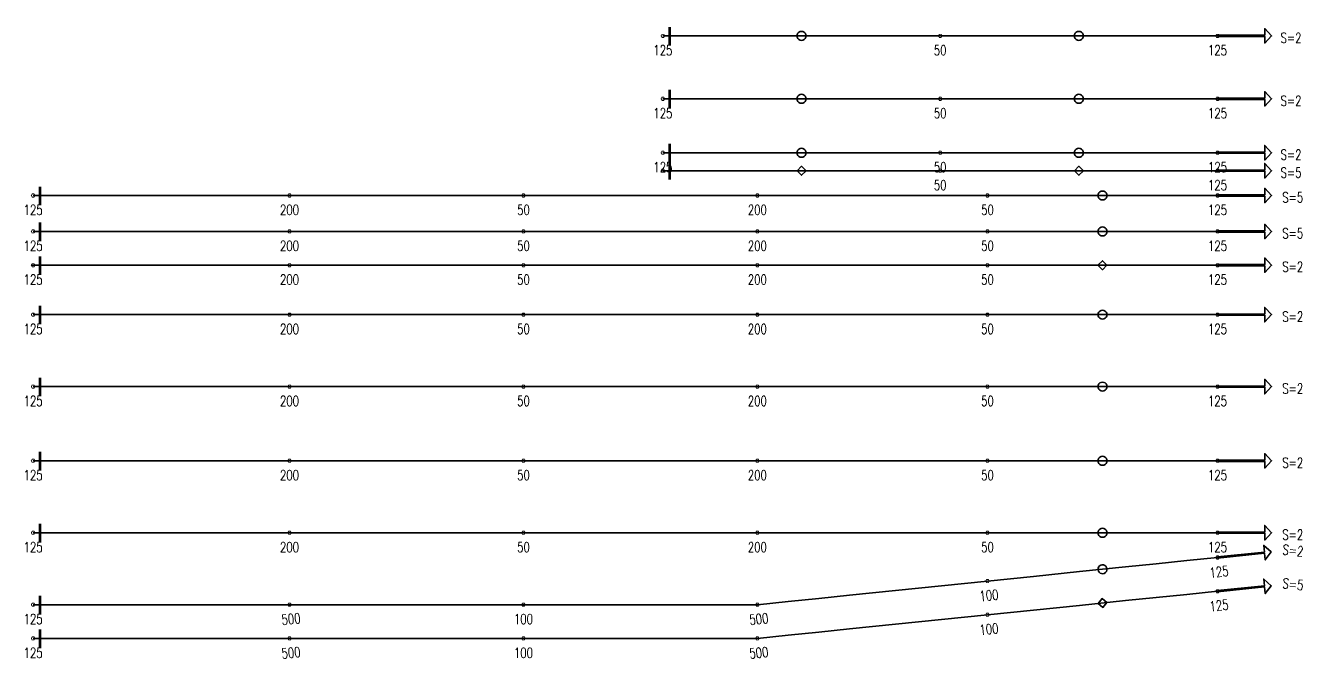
# Model space of a CAD drawing. Header units: millimetres. Extents: x 118516 to 587758, y -25561 to 50684.
# Drawn here: x 417981 to 446368, y 8454 to 22530 of the extents above; entities that cross this region are included whole.
import ezdxf

# ---------------------------------------------------------------- set-up
doc = ezdxf.new("R2010")
doc.units = ezdxf.units.MM
doc.layers.add('Current plane_Column', color=7, linetype='Continuous', true_color=0x4b00ff)
doc.layers.add('NDC_S-TENDON', color=6, linetype='Continuous', lineweight=35)
doc.layers.add('NDC_S_ANNO', color=7, linetype='Continuous', lineweight=20)
doc.styles.add('NDC_ANNO', font='', dxfattribs={"width": 0.8})
doc.styles.get('NDC_ANNO').set_extended_font_data('Dotum')

# ---------------------------------------------------------------- blocks, each defined once
blk = doc.blocks.new('HTB TDX')
at = {"layer": 'NDC_S-TENDON', "linetype": 'Continuous'}
for points, elevation in [([(49590, 12800, 20, 20, 0), (49570, 12835, 20, 20, 0), (49530, 12835, 20, 20, 0), (49510, 12800, 20, 20, 0), (49530, 12765, 20, 20, 0), (49570, 12765, 20, 20, 0)], 3583), ([(49590, 12800, 20, 20, 0), (49570, 12835, 20, 20, 0), (49530, 12835, 20, 20, 0), (49510, 12800, 20, 20, 0), (49530, 12765, 20, 20, 0), (49570, 12765, 20, 20, 0)], 3583), ([(55755, 12800, 20, 20, 0), (55735, 12835, 20, 20, 0), (55695, 12835, 20, 20, 0), (55675, 12800, 20, 20, 0), (55695, 12765, 20, 20, 0), (55735, 12765, 20, 20, 0)], 3508), ([(55755, 12800, 20, 20, 0), (55735, 12835, 20, 20, 0), (55695, 12835, 20, 20, 0), (55675, 12800, 20, 20, 0), (55695, 12765, 20, 20, 0), (55735, 12765, 20, 20, 0)], 3508), ([(61920, 12800, 20, 20, 0), (61900, 12835, 20, 20, 0), (61860, 12835, 20, 20, 0), (61840, 12800, 20, 20, 0), (61860, 12765, 20, 20, 0), (61900, 12765, 20, 20, 0)], 3583), ([(61920, 12800, 20, 20, 0), (61900, 12835, 20, 20, 0), (61860, 12835, 20, 20, 0), (61840, 12800, 20, 20, 0), (61860, 12765, 20, 20, 0), (61900, 12765, 20, 20, 0)], 3583), ([(49590, 11400, 20, 20, 0), (49570, 11435, 20, 20, 0), (49530, 11435, 20, 20, 0), (49510, 11400, 20, 20, 0), (49530, 11365, 20, 20, 0), (49570, 11365, 20, 20, 0)], 3575), ([(49590, 11400, 20, 20, 0), (49570, 11435, 20, 20, 0), (49530, 11435, 20, 20, 0), (49510, 11400, 20, 20, 0), (49530, 11365, 20, 20, 0), (49570, 11365, 20, 20, 0)], 3575), ([(55755, 11400, 20, 20, 0), (55735, 11435, 20, 20, 0), (55695, 11435, 20, 20, 0), (55675, 11400, 20, 20, 0), (55695, 11365, 20, 20, 0), (55735, 11365, 20, 20, 0)], 3500), ([(55755, 11400, 20, 20, 0), (55735, 11435, 20, 20, 0), (55695, 11435, 20, 20, 0), (55675, 11400, 20, 20, 0), (55695, 11365, 20, 20, 0), (55735, 11365, 20, 20, 0)], 3500), ([(61920, 11400, 20, 20, 0), (61900, 11435, 20, 20, 0), (61860, 11435, 20, 20, 0), (61840, 11400, 20, 20, 0), (61860, 11365, 20, 20, 0), (61900, 11365, 20, 20, 0)], 3575), ([(61920, 11400, 20, 20, 0), (61900, 11435, 20, 20, 0), (61860, 11435, 20, 20, 0), (61840, 11400, 20, 20, 0), (61860, 11365, 20, 20, 0), (61900, 11365, 20, 20, 0)], 3575), ([(49590, 10200, 20, 20, 0), (49570, 10235, 20, 20, 0), (49530, 10235, 20, 20, 0), (49510, 10200, 20, 20, 0), (49530, 10165, 20, 20, 0), (49570, 10165, 20, 20, 0)], 3575), ([(49590, 10200, 20, 20, 0), (49570, 10235, 20, 20, 0), (49530, 10235, 20, 20, 0), (49510, 10200, 20, 20, 0), (49530, 10165, 20, 20, 0), (49570, 10165, 20, 20, 0)], 3575), ([(55755, 10200, 20, 20, 0), (55735, 10235, 20, 20, 0), (55695, 10235, 20, 20, 0), (55675, 10200, 20, 20, 0), (55695, 10165, 20, 20, 0), (55735, 10165, 20, 20, 0)], 3250), ([(55755, 10200, 20, 20, 0), (55735, 10235, 20, 20, 0), (55695, 10235, 20, 20, 0), (55675, 10200, 20, 20, 0), (55695, 10165, 20, 20, 0), (55735, 10165, 20, 20, 0)], 3250), ([(61920, 10200, 20, 20, 0), (61900, 10235, 20, 20, 0), (61860, 10235, 20, 20, 0), (61840, 10200, 20, 20, 0), (61860, 10165, 20, 20, 0), (61900, 10165, 20, 20, 0)], 3575), ([(61920, 10200, 20, 20, 0), (61900, 10235, 20, 20, 0), (61860, 10235, 20, 20, 0), (61840, 10200, 20, 20, 0), (61860, 10165, 20, 20, 0), (61900, 10165, 20, 20, 0)], 3575), ([(49590, 9800, 20, 20, 0), (49570, 9835, 20, 20, 0), (49530, 9835, 20, 20, 0), (49510, 9800, 20, 20, 0), (49530, 9765, 20, 20, 0), (49570, 9765, 20, 20, 0)], 3575), ([(49590, 9800, 20, 20, 0), (49570, 9835, 20, 20, 0), (49530, 9835, 20, 20, 0), (49510, 9800, 20, 20, 0), (49530, 9765, 20, 20, 0), (49570, 9765, 20, 20, 0)], 3575), ([(55755, 9800, 20, 20, 0), (55735, 9835, 20, 20, 0), (55695, 9835, 20, 20, 0), (55675, 9800, 20, 20, 0), (55695, 9765, 20, 20, 0), (55735, 9765, 20, 20, 0)], 3250), ([(55755, 9800, 20, 20, 0), (55735, 9835, 20, 20, 0), (55695, 9835, 20, 20, 0), (55675, 9800, 20, 20, 0), (55695, 9765, 20, 20, 0), (55735, 9765, 20, 20, 0)], 3250), ([(61920, 9800, 20, 20, 0), (61900, 9835, 20, 20, 0), (61860, 9835, 20, 20, 0), (61840, 9800, 20, 20, 0), (61860, 9765, 20, 20, 0), (61900, 9765, 20, 20, 0)], 3575), ([(61920, 9800, 20, 20, 0), (61900, 9835, 20, 20, 0), (61860, 9835, 20, 20, 0), (61840, 9800, 20, 20, 0), (61860, 9765, 20, 20, 0), (61900, 9765, 20, 20, 0)], 3575), ([(35590, 9250, 20, 20, 0), (35570, 9285, 20, 20, 0), (35530, 9285, 20, 20, 0), (35510, 9250, 20, 20, 0), (35530, 9215, 20, 20, 0), (35570, 9215, 20, 20, 0)], 3265), ([(35590, 9250, 20, 20, 0), (35570, 9285, 20, 20, 0), (35530, 9285, 20, 20, 0), (35510, 9250, 20, 20, 0), (35530, 9215, 20, 20, 0), (35570, 9215, 20, 20, 0)], 3265), ([(41290, 9250, 20, 20, 0), (41270, 9285, 20, 20, 0), (41230, 9285, 20, 20, 0), (41210, 9250, 20, 20, 0), (41230, 9215, 20, 20, 0), (41270, 9215, 20, 20, 0)], 3407), ([(41290, 9250, 20, 20, 0), (41270, 9285, 20, 20, 0), (41230, 9285, 20, 20, 0), (41210, 9250, 20, 20, 0), (41230, 9215, 20, 20, 0), (41270, 9215, 20, 20, 0)], 3407), ([(41290, 9250, 20, 20, 0), (41270, 9285, 20, 20, 0), (41230, 9285, 20, 20, 0), (41210, 9250, 20, 20, 0), (41230, 9215, 20, 20, 0), (41270, 9215, 20, 20, 0)], 3407), ([(41290, 9250, 20, 20, 0), (41270, 9285, 20, 20, 0), (41230, 9285, 20, 20, 0), (41210, 9250, 20, 20, 0), (41230, 9215, 20, 20, 0), (41270, 9215, 20, 20, 0)], 3407), ([(46490, 9250, 20, 20, 0), (46470, 9285, 20, 20, 0), (46430, 9285, 20, 20, 0), (46410, 9250, 20, 20, 0), (46430, 9215, 20, 20, 0), (46470, 9215, 20, 20, 0)], -243), ([(46490, 9250, 20, 20, 0), (46470, 9285, 20, 20, 0), (46430, 9285, 20, 20, 0), (46410, 9250, 20, 20, 0), (46430, 9215, 20, 20, 0), (46470, 9215, 20, 20, 0)], -243), ([(51690, 9250, 20, 20, 0), (51670, 9285, 20, 20, 0), (51630, 9285, 20, 20, 0), (51610, 9250, 20, 20, 0), (51630, 9215, 20, 20, 0), (51670, 9215, 20, 20, 0)], 3407), ([(51690, 9250, 20, 20, 0), (51670, 9285, 20, 20, 0), (51630, 9285, 20, 20, 0), (51610, 9250, 20, 20, 0), (51630, 9215, 20, 20, 0), (51670, 9215, 20, 20, 0)], 3407), ([(51690, 9250, 20, 20, 0), (51670, 9285, 20, 20, 0), (51630, 9285, 20, 20, 0), (51610, 9250, 20, 20, 0), (51630, 9215, 20, 20, 0), (51670, 9215, 20, 20, 0)], 3407), ([(51690, 9250, 20, 20, 0), (51670, 9285, 20, 20, 0), (51630, 9285, 20, 20, 0), (51610, 9250, 20, 20, 0), (51630, 9215, 20, 20, 0), (51670, 9215, 20, 20, 0)], 3407), ([(56805, 9250, 20, 20, 0), (56785, 9285, 20, 20, 0), (56745, 9285, 20, 20, 0), (56725, 9250, 20, 20, 0), (56745, 9215, 20, 20, 0), (56785, 9215, 20, 20, 0)], 3257), ([(56805, 9250, 20, 20, 0), (56785, 9285, 20, 20, 0), (56745, 9285, 20, 20, 0), (56725, 9250, 20, 20, 0), (56745, 9215, 20, 20, 0), (56785, 9215, 20, 20, 0)], 3257), ([(61920, 9250, 20, 20, 0), (61900, 9285, 20, 20, 0), (61860, 9285, 20, 20, 0), (61840, 9250, 20, 20, 0), (61860, 9215, 20, 20, 0), (61900, 9215, 20, 20, 0)], 3332), ([(61920, 9250, 20, 20, 0), (61900, 9285, 20, 20, 0), (61860, 9285, 20, 20, 0), (61840, 9250, 20, 20, 0), (61860, 9215, 20, 20, 0), (61900, 9215, 20, 20, 0)], 3332), ([(35590, 8450, 20, 20, 0), (35570, 8485, 20, 20, 0), (35530, 8485, 20, 20, 0), (35510, 8450, 20, 20, 0), (35530, 8415, 20, 20, 0), (35570, 8415, 20, 20, 0)], 3265), ([(35590, 8450, 20, 20, 0), (35570, 8485, 20, 20, 0), (35530, 8485, 20, 20, 0), (35510, 8450, 20, 20, 0), (35530, 8415, 20, 20, 0), (35570, 8415, 20, 20, 0)], 3265), ([(41290, 8450, 20, 20, 0), (41270, 8485, 20, 20, 0), (41230, 8485, 20, 20, 0), (41210, 8450, 20, 20, 0), (41230, 8415, 20, 20, 0), (41270, 8415, 20, 20, 0)], 3407), ([(41290, 8450, 20, 20, 0), (41270, 8485, 20, 20, 0), (41230, 8485, 20, 20, 0), (41210, 8450, 20, 20, 0), (41230, 8415, 20, 20, 0), (41270, 8415, 20, 20, 0)], 3407), ([(41290, 8450, 20, 20, 0), (41270, 8485, 20, 20, 0), (41230, 8485, 20, 20, 0), (41210, 8450, 20, 20, 0), (41230, 8415, 20, 20, 0), (41270, 8415, 20, 20, 0)], 3407), ([(41290, 8450, 20, 20, 0), (41270, 8485, 20, 20, 0), (41230, 8485, 20, 20, 0), (41210, 8450, 20, 20, 0), (41230, 8415, 20, 20, 0), (41270, 8415, 20, 20, 0)], 3407), ([(46490, 8450, 20, 20, 0), (46470, 8485, 20, 20, 0), (46430, 8485, 20, 20, 0), (46410, 8450, 20, 20, 0), (46430, 8415, 20, 20, 0), (46470, 8415, 20, 20, 0)], -243), ([(46490, 8450, 20, 20, 0), (46470, 8485, 20, 20, 0), (46430, 8485, 20, 20, 0), (46410, 8450, 20, 20, 0), (46430, 8415, 20, 20, 0), (46470, 8415, 20, 20, 0)], -243), ([(51690, 8450, 20, 20, 0), (51670, 8485, 20, 20, 0), (51630, 8485, 20, 20, 0), (51610, 8450, 20, 20, 0), (51630, 8415, 20, 20, 0), (51670, 8415, 20, 20, 0)], 3407), ([(51690, 8450, 20, 20, 0), (51670, 8485, 20, 20, 0), (51630, 8485, 20, 20, 0), (51610, 8450, 20, 20, 0), (51630, 8415, 20, 20, 0), (51670, 8415, 20, 20, 0)], 3407), ([(51690, 8450, 20, 20, 0), (51670, 8485, 20, 20, 0), (51630, 8485, 20, 20, 0), (51610, 8450, 20, 20, 0), (51630, 8415, 20, 20, 0), (51670, 8415, 20, 20, 0)], 3407), ([(51690, 8450, 20, 20, 0), (51670, 8485, 20, 20, 0), (51630, 8485, 20, 20, 0), (51610, 8450, 20, 20, 0), (51630, 8415, 20, 20, 0), (51670, 8415, 20, 20, 0)], 3407), ([(56805, 8450, 20, 20, 0), (56785, 8485, 20, 20, 0), (56745, 8485, 20, 20, 0), (56725, 8450, 20, 20, 0), (56745, 8415, 20, 20, 0), (56785, 8415, 20, 20, 0)], 3257), ([(56805, 8450, 20, 20, 0), (56785, 8485, 20, 20, 0), (56745, 8485, 20, 20, 0), (56725, 8450, 20, 20, 0), (56745, 8415, 20, 20, 0), (56785, 8415, 20, 20, 0)], 3257), ([(61920, 8450, 20, 20, 0), (61900, 8485, 20, 20, 0), (61860, 8485, 20, 20, 0), (61840, 8450, 20, 20, 0), (61860, 8415, 20, 20, 0), (61900, 8415, 20, 20, 0)], 3332), ([(61920, 8450, 20, 20, 0), (61900, 8485, 20, 20, 0), (61860, 8485, 20, 20, 0), (61840, 8450, 20, 20, 0), (61860, 8415, 20, 20, 0), (61900, 8415, 20, 20, 0)], 3332), ([(35590, 7700, 20, 20, 0), (35570, 7735, 20, 20, 0), (35530, 7735, 20, 20, 0), (35510, 7700, 20, 20, 0), (35530, 7665, 20, 20, 0), (35570, 7665, 20, 20, 0)], 3508), ([(35590, 7700, 20, 20, 0), (35570, 7735, 20, 20, 0), (35530, 7735, 20, 20, 0), (35510, 7700, 20, 20, 0), (35530, 7665, 20, 20, 0), (35570, 7665, 20, 20, 0)], 3508), ([(41290, 7700, 20, 20, 0), (41270, 7735, 20, 20, 0), (41230, 7735, 20, 20, 0), (41210, 7700, 20, 20, 0), (41230, 7665, 20, 20, 0), (41270, 7665, 20, 20, 0)], 3650), ([(41290, 7700, 20, 20, 0), (41270, 7735, 20, 20, 0), (41230, 7735, 20, 20, 0), (41210, 7700, 20, 20, 0), (41230, 7665, 20, 20, 0), (41270, 7665, 20, 20, 0)], 3650), ([(41290, 7700, 20, 20, 0), (41270, 7735, 20, 20, 0), (41230, 7735, 20, 20, 0), (41210, 7700, 20, 20, 0), (41230, 7665, 20, 20, 0), (41270, 7665, 20, 20, 0)], 3650), ([(41290, 7700, 20, 20, 0), (41270, 7735, 20, 20, 0), (41230, 7735, 20, 20, 0), (41210, 7700, 20, 20, 0), (41230, 7665, 20, 20, 0), (41270, 7665, 20, 20, 0)], 3650), ([(51690, 7700, 20, 20, 0), (51670, 7735, 20, 20, 0), (51630, 7735, 20, 20, 0), (51610, 7700, 20, 20, 0), (51630, 7665, 20, 20, 0), (51670, 7665, 20, 20, 0)], 3650), ([(51690, 7700, 20, 20, 0), (51670, 7735, 20, 20, 0), (51630, 7735, 20, 20, 0), (51610, 7700, 20, 20, 0), (51630, 7665, 20, 20, 0), (51670, 7665, 20, 20, 0)], 3650), ([(51690, 7700, 20, 20, 0), (51670, 7735, 20, 20, 0), (51630, 7735, 20, 20, 0), (51610, 7700, 20, 20, 0), (51630, 7665, 20, 20, 0), (51670, 7665, 20, 20, 0)], 3650), ([(51690, 7700, 20, 20, 0), (51670, 7735, 20, 20, 0), (51630, 7735, 20, 20, 0), (51610, 7700, 20, 20, 0), (51630, 7665, 20, 20, 0), (51670, 7665, 20, 20, 0)], 3650), ([(56805, 7700, 20, 20, 0), (56785, 7735, 20, 20, 0), (56745, 7735, 20, 20, 0), (56725, 7700, 20, 20, 0), (56745, 7665, 20, 20, 0), (56785, 7665, 20, 20, 0)], 3500), ([(56805, 7700, 20, 20, 0), (56785, 7735, 20, 20, 0), (56745, 7735, 20, 20, 0), (56725, 7700, 20, 20, 0), (56745, 7665, 20, 20, 0), (56785, 7665, 20, 20, 0)], 3500), ([(61920, 7700, 20, 20, 0), (61900, 7735, 20, 20, 0), (61860, 7735, 20, 20, 0), (61840, 7700, 20, 20, 0), (61860, 7665, 20, 20, 0), (61900, 7665, 20, 20, 0)], 3575), ([(61920, 7700, 20, 20, 0), (61900, 7735, 20, 20, 0), (61860, 7735, 20, 20, 0), (61840, 7700, 20, 20, 0), (61860, 7665, 20, 20, 0), (61900, 7665, 20, 20, 0)], 3575), ([(35590, 6600, 20, 20, 0), (35570, 6635, 20, 20, 0), (35530, 6635, 20, 20, 0), (35510, 6600, 20, 20, 0), (35530, 6565, 20, 20, 0), (35570, 6565, 20, 20, 0)], 3508), ([(35590, 6600, 20, 20, 0), (35570, 6635, 20, 20, 0), (35530, 6635, 20, 20, 0), (35510, 6600, 20, 20, 0), (35530, 6565, 20, 20, 0), (35570, 6565, 20, 20, 0)], 3508), ([(41290, 6600, 20, 20, 0), (41270, 6635, 20, 20, 0), (41230, 6635, 20, 20, 0), (41210, 6600, 20, 20, 0), (41230, 6565, 20, 20, 0), (41270, 6565, 20, 20, 0)], 3650), ([(41290, 6600, 20, 20, 0), (41270, 6635, 20, 20, 0), (41230, 6635, 20, 20, 0), (41210, 6600, 20, 20, 0), (41230, 6565, 20, 20, 0), (41270, 6565, 20, 20, 0)], 3650), ([(41290, 6600, 20, 20, 0), (41270, 6635, 20, 20, 0), (41230, 6635, 20, 20, 0), (41210, 6600, 20, 20, 0), (41230, 6565, 20, 20, 0), (41270, 6565, 20, 20, 0)], 3650), ([(41290, 6600, 20, 20, 0), (41270, 6635, 20, 20, 0), (41230, 6635, 20, 20, 0), (41210, 6600, 20, 20, 0), (41230, 6565, 20, 20, 0), (41270, 6565, 20, 20, 0)], 3650), ([(51690, 6600, 20, 20, 0), (51670, 6635, 20, 20, 0), (51630, 6635, 20, 20, 0), (51610, 6600, 20, 20, 0), (51630, 6565, 20, 20, 0), (51670, 6565, 20, 20, 0)], 3650), ([(51690, 6600, 20, 20, 0), (51670, 6635, 20, 20, 0), (51630, 6635, 20, 20, 0), (51610, 6600, 20, 20, 0), (51630, 6565, 20, 20, 0), (51670, 6565, 20, 20, 0)], 3650), ([(51690, 6600, 20, 20, 0), (51670, 6635, 20, 20, 0), (51630, 6635, 20, 20, 0), (51610, 6600, 20, 20, 0), (51630, 6565, 20, 20, 0), (51670, 6565, 20, 20, 0)], 3650), ([(51690, 6600, 20, 20, 0), (51670, 6635, 20, 20, 0), (51630, 6635, 20, 20, 0), (51610, 6600, 20, 20, 0), (51630, 6565, 20, 20, 0), (51670, 6565, 20, 20, 0)], 3650), ([(56805, 6600, 20, 20, 0), (56785, 6635, 20, 20, 0), (56745, 6635, 20, 20, 0), (56725, 6600, 20, 20, 0), (56745, 6565, 20, 20, 0), (56785, 6565, 20, 20, 0)], 3500), ([(56805, 6600, 20, 20, 0), (56785, 6635, 20, 20, 0), (56745, 6635, 20, 20, 0), (56725, 6600, 20, 20, 0), (56745, 6565, 20, 20, 0), (56785, 6565, 20, 20, 0)], 3500), ([(61920, 6600, 20, 20, 0), (61900, 6635, 20, 20, 0), (61860, 6635, 20, 20, 0), (61840, 6600, 20, 20, 0), (61860, 6565, 20, 20, 0), (61900, 6565, 20, 20, 0)], 3575), ([(61920, 6600, 20, 20, 0), (61900, 6635, 20, 20, 0), (61860, 6635, 20, 20, 0), (61840, 6600, 20, 20, 0), (61860, 6565, 20, 20, 0), (61900, 6565, 20, 20, 0)], 3575), ([(35590, 5000, 20, 20, 0), (35570, 5035, 20, 20, 0), (35530, 5035, 20, 20, 0), (35510, 5000, 20, 20, 0), (35530, 4965, 20, 20, 0), (35570, 4965, 20, 20, 0)], 3508), ([(35590, 5000, 20, 20, 0), (35570, 5035, 20, 20, 0), (35530, 5035, 20, 20, 0), (35510, 5000, 20, 20, 0), (35530, 4965, 20, 20, 0), (35570, 4965, 20, 20, 0)], 3508), ([(41290, 5000, 20, 20, 0), (41270, 5035, 20, 20, 0), (41230, 5035, 20, 20, 0), (41210, 5000, 20, 20, 0), (41230, 4965, 20, 20, 0), (41270, 4965, 20, 20, 0)], 3650), ([(41290, 5000, 20, 20, 0), (41270, 5035, 20, 20, 0), (41230, 5035, 20, 20, 0), (41210, 5000, 20, 20, 0), (41230, 4965, 20, 20, 0), (41270, 4965, 20, 20, 0)], 3650), ([(41290, 5000, 20, 20, 0), (41270, 5035, 20, 20, 0), (41230, 5035, 20, 20, 0), (41210, 5000, 20, 20, 0), (41230, 4965, 20, 20, 0), (41270, 4965, 20, 20, 0)], 3650), ([(41290, 5000, 20, 20, 0), (41270, 5035, 20, 20, 0), (41230, 5035, 20, 20, 0), (41210, 5000, 20, 20, 0), (41230, 4965, 20, 20, 0), (41270, 4965, 20, 20, 0)], 3650), ([(51690, 5000, 20, 20, 0), (51670, 5035, 20, 20, 0), (51630, 5035, 20, 20, 0), (51610, 5000, 20, 20, 0), (51630, 4965, 20, 20, 0), (51670, 4965, 20, 20, 0)], 3650), ([(51690, 5000, 20, 20, 0), (51670, 5035, 20, 20, 0), (51630, 5035, 20, 20, 0), (51610, 5000, 20, 20, 0), (51630, 4965, 20, 20, 0), (51670, 4965, 20, 20, 0)], 3650), ([(51690, 5000, 20, 20, 0), (51670, 5035, 20, 20, 0), (51630, 5035, 20, 20, 0), (51610, 5000, 20, 20, 0), (51630, 4965, 20, 20, 0), (51670, 4965, 20, 20, 0)], 3650), ([(51690, 5000, 20, 20, 0), (51670, 5035, 20, 20, 0), (51630, 5035, 20, 20, 0), (51610, 5000, 20, 20, 0), (51630, 4965, 20, 20, 0), (51670, 4965, 20, 20, 0)], 3650), ([(56805, 5000, 20, 20, 0), (56785, 5035, 20, 20, 0), (56745, 5035, 20, 20, 0), (56725, 5000, 20, 20, 0), (56745, 4965, 20, 20, 0), (56785, 4965, 20, 20, 0)], 3500), ([(56805, 5000, 20, 20, 0), (56785, 5035, 20, 20, 0), (56745, 5035, 20, 20, 0), (56725, 5000, 20, 20, 0), (56745, 4965, 20, 20, 0), (56785, 4965, 20, 20, 0)], 3500), ([(61920, 5000, 20, 20, 0), (61900, 5035, 20, 20, 0), (61860, 5035, 20, 20, 0), (61840, 5000, 20, 20, 0), (61860, 4965, 20, 20, 0), (61900, 4965, 20, 20, 0)], 3575), ([(61920, 5000, 20, 20, 0), (61900, 5035, 20, 20, 0), (61860, 5035, 20, 20, 0), (61840, 5000, 20, 20, 0), (61860, 4965, 20, 20, 0), (61900, 4965, 20, 20, 0)], 3575), ([(35590, 3350, 20, 20, 0), (35570, 3385, 20, 20, 0), (35530, 3385, 20, 20, 0), (35510, 3350, 20, 20, 0), (35530, 3315, 20, 20, 0), (35570, 3315, 20, 20, 0)], 3508), ([(35590, 3350, 20, 20, 0), (35570, 3385, 20, 20, 0), (35530, 3385, 20, 20, 0), (35510, 3350, 20, 20, 0), (35530, 3315, 20, 20, 0), (35570, 3315, 20, 20, 0)], 3508), ([(41290, 3350, 20, 20, 0), (41270, 3385, 20, 20, 0), (41230, 3385, 20, 20, 0), (41210, 3350, 20, 20, 0), (41230, 3315, 20, 20, 0), (41270, 3315, 20, 20, 0)], 3650), ([(41290, 3350, 20, 20, 0), (41270, 3385, 20, 20, 0), (41230, 3385, 20, 20, 0), (41210, 3350, 20, 20, 0), (41230, 3315, 20, 20, 0), (41270, 3315, 20, 20, 0)], 3650), ([(41290, 3350, 20, 20, 0), (41270, 3385, 20, 20, 0), (41230, 3385, 20, 20, 0), (41210, 3350, 20, 20, 0), (41230, 3315, 20, 20, 0), (41270, 3315, 20, 20, 0)], 3650), ([(41290, 3350, 20, 20, 0), (41270, 3385, 20, 20, 0), (41230, 3385, 20, 20, 0), (41210, 3350, 20, 20, 0), (41230, 3315, 20, 20, 0), (41270, 3315, 20, 20, 0)], 3650), ([(51690, 3350, 20, 20, 0), (51670, 3385, 20, 20, 0), (51630, 3385, 20, 20, 0), (51610, 3350, 20, 20, 0), (51630, 3315, 20, 20, 0), (51670, 3315, 20, 20, 0)], 3650), ([(51690, 3350, 20, 20, 0), (51670, 3385, 20, 20, 0), (51630, 3385, 20, 20, 0), (51610, 3350, 20, 20, 0), (51630, 3315, 20, 20, 0), (51670, 3315, 20, 20, 0)], 3650), ([(51690, 3350, 20, 20, 0), (51670, 3385, 20, 20, 0), (51630, 3385, 20, 20, 0), (51610, 3350, 20, 20, 0), (51630, 3315, 20, 20, 0), (51670, 3315, 20, 20, 0)], 3650), ([(51690, 3350, 20, 20, 0), (51670, 3385, 20, 20, 0), (51630, 3385, 20, 20, 0), (51610, 3350, 20, 20, 0), (51630, 3315, 20, 20, 0), (51670, 3315, 20, 20, 0)], 3650), ([(56805, 3350, 20, 20, 0), (56785, 3385, 20, 20, 0), (56745, 3385, 20, 20, 0), (56725, 3350, 20, 20, 0), (56745, 3315, 20, 20, 0), (56785, 3315, 20, 20, 0)], 3500), ([(56805, 3350, 20, 20, 0), (56785, 3385, 20, 20, 0), (56745, 3385, 20, 20, 0), (56725, 3350, 20, 20, 0), (56745, 3315, 20, 20, 0), (56785, 3315, 20, 20, 0)], 3500), ([(61920, 3350, 20, 20, 0), (61900, 3385, 20, 20, 0), (61860, 3385, 20, 20, 0), (61840, 3350, 20, 20, 0), (61860, 3315, 20, 20, 0), (61900, 3315, 20, 20, 0)], 3575), ([(61920, 3350, 20, 20, 0), (61900, 3385, 20, 20, 0), (61860, 3385, 20, 20, 0), (61840, 3350, 20, 20, 0), (61860, 3315, 20, 20, 0), (61900, 3315, 20, 20, 0)], 3575), ([(35590, 1750, 20, 20, 0), (35570, 1785, 20, 20, 0), (35530, 1785, 20, 20, 0), (35510, 1750, 20, 20, 0), (35530, 1715, 20, 20, 0), (35570, 1715, 20, 20, 0)], 3508), ([(35590, 1750, 20, 20, 0), (35570, 1785, 20, 20, 0), (35530, 1785, 20, 20, 0), (35510, 1750, 20, 20, 0), (35530, 1715, 20, 20, 0), (35570, 1715, 20, 20, 0)], 3508), ([(41290, 1750, 20, 20, 0), (41270, 1785, 20, 20, 0), (41230, 1785, 20, 20, 0), (41210, 1750, 20, 20, 0), (41230, 1715, 20, 20, 0), (41270, 1715, 20, 20, 0)], 3650), ([(41290, 1750, 20, 20, 0), (41270, 1785, 20, 20, 0), (41230, 1785, 20, 20, 0), (41210, 1750, 20, 20, 0), (41230, 1715, 20, 20, 0), (41270, 1715, 20, 20, 0)], 3650), ([(41290, 1750, 20, 20, 0), (41270, 1785, 20, 20, 0), (41230, 1785, 20, 20, 0), (41210, 1750, 20, 20, 0), (41230, 1715, 20, 20, 0), (41270, 1715, 20, 20, 0)], 3650), ([(41290, 1750, 20, 20, 0), (41270, 1785, 20, 20, 0), (41230, 1785, 20, 20, 0), (41210, 1750, 20, 20, 0), (41230, 1715, 20, 20, 0), (41270, 1715, 20, 20, 0)], 3650), ([(51690, 1750, 20, 20, 0), (51670, 1785, 20, 20, 0), (51630, 1785, 20, 20, 0), (51610, 1750, 20, 20, 0), (51630, 1715, 20, 20, 0), (51670, 1715, 20, 20, 0)], 3650), ([(51690, 1750, 20, 20, 0), (51670, 1785, 20, 20, 0), (51630, 1785, 20, 20, 0), (51610, 1750, 20, 20, 0), (51630, 1715, 20, 20, 0), (51670, 1715, 20, 20, 0)], 3650), ([(51690, 1750, 20, 20, 0), (51670, 1785, 20, 20, 0), (51630, 1785, 20, 20, 0), (51610, 1750, 20, 20, 0), (51630, 1715, 20, 20, 0), (51670, 1715, 20, 20, 0)], 3650), ([(51690, 1750, 20, 20, 0), (51670, 1785, 20, 20, 0), (51630, 1785, 20, 20, 0), (51610, 1750, 20, 20, 0), (51630, 1715, 20, 20, 0), (51670, 1715, 20, 20, 0)], 3650), ([(56805, 1750, 20, 20, 0), (56785, 1785, 20, 20, 0), (56745, 1785, 20, 20, 0), (56725, 1750, 20, 20, 0), (56745, 1715, 20, 20, 0), (56785, 1715, 20, 20, 0)], 3500), ([(56805, 1750, 20, 20, 0), (56785, 1785, 20, 20, 0), (56745, 1785, 20, 20, 0), (56725, 1750, 20, 20, 0), (56745, 1715, 20, 20, 0), (56785, 1715, 20, 20, 0)], 3500), ([(61920, 1750, 20, 20, 0), (61900, 1785, 20, 20, 0), (61860, 1785, 20, 20, 0), (61840, 1750, 20, 20, 0), (61860, 1715, 20, 20, 0), (61900, 1715, 20, 20, 0)], 3575), ([(61920, 1750, 20, 20, 0), (61900, 1785, 20, 20, 0), (61860, 1785, 20, 20, 0), (61840, 1750, 20, 20, 0), (61860, 1715, 20, 20, 0), (61900, 1715, 20, 20, 0)], 3575), ([(61920, 1200, 20, 20, 0), (61900, 1235, 20, 20, 0), (61860, 1235, 20, 20, 0), (61840, 1200, 20, 20, 0), (61860, 1165, 20, 20, 0), (61900, 1165, 20, 20, 0)], 3575), ([(61920, 1200, 20, 20, 0), (61900, 1235, 20, 20, 0), (61860, 1235, 20, 20, 0), (61840, 1200, 20, 20, 0), (61860, 1165, 20, 20, 0), (61900, 1165, 20, 20, 0)], 3575), ([(56805, 675, 20, 20, 0), (56785, 710, 20, 20, 0), (56745, 710, 20, 20, 0), (56725, 675, 20, 20, 0), (56745, 640, 20, 20, 0), (56785, 640, 20, 20, 0)], 3200), ([(56805, 675, 20, 20, 0), (56785, 710, 20, 20, 0), (56745, 710, 20, 20, 0), (56725, 675, 20, 20, 0), (56745, 640, 20, 20, 0), (56785, 640, 20, 20, 0)], 3200), ([(61920, 450, 20, 20, 0), (61900, 485, 20, 20, 0), (61860, 485, 20, 20, 0), (61840, 450, 20, 20, 0), (61860, 415, 20, 20, 0), (61900, 415, 20, 20, 0)], 3575), ([(61920, 450, 20, 20, 0), (61900, 485, 20, 20, 0), (61860, 485, 20, 20, 0), (61840, 450, 20, 20, 0), (61860, 415, 20, 20, 0), (61900, 415, 20, 20, 0)], 3575), ([(35590, 150, 20, 20, 0), (35570, 185, 20, 20, 0), (35530, 185, 20, 20, 0), (35510, 150, 20, 20, 0), (35530, 115, 20, 20, 0), (35570, 115, 20, 20, 0)], 3222), ([(35590, 150, 20, 20, 0), (35570, 185, 20, 20, 0), (35530, 185, 20, 20, 0), (35510, 150, 20, 20, 0), (35530, 115, 20, 20, 0), (35570, 115, 20, 20, 0)], 3222), ([(41290, 150, 20, 20, 0), (41270, 185, 20, 20, 0), (41230, 185, 20, 20, 0), (41210, 150, 20, 20, 0), (41230, 115, 20, 20, 0), (41270, 115, 20, 20, 0)], 3600), ([(41290, 150, 20, 20, 0), (41270, 185, 20, 20, 0), (41230, 185, 20, 20, 0), (41210, 150, 20, 20, 0), (41230, 115, 20, 20, 0), (41270, 115, 20, 20, 0)], 3600), ([(41290, 150, 20, 20, 0), (41270, 185, 20, 20, 0), (41230, 185, 20, 20, 0), (41210, 150, 20, 20, 0), (41230, 115, 20, 20, 0), (41270, 115, 20, 20, 0)], 3600), ([(41290, 150, 20, 20, 0), (41270, 185, 20, 20, 0), (41230, 185, 20, 20, 0), (41210, 150, 20, 20, 0), (41230, 115, 20, 20, 0), (41270, 115, 20, 20, 0)], 3600), ([(46490, 150, 20, 20, 0), (46470, 185, 20, 20, 0), (46430, 185, 20, 20, 0), (46410, 150, 20, 20, 0), (46430, 115, 20, 20, 0), (46470, 115, 20, 20, 0)], -300), ([(46490, 150, 20, 20, 0), (46470, 185, 20, 20, 0), (46430, 185, 20, 20, 0), (46410, 150, 20, 20, 0), (46430, 115, 20, 20, 0), (46470, 115, 20, 20, 0)], -300), ([(51690, 150, 20, 20, 0), (51670, 185, 20, 20, 0), (51630, 185, 20, 20, 0), (51610, 150, 20, 20, 0), (51630, 115, 20, 20, 0), (51670, 115, 20, 20, 0)], 3600), ([(51690, 150, 20, 20, 0), (51670, 185, 20, 20, 0), (51630, 185, 20, 20, 0), (51610, 150, 20, 20, 0), (51630, 115, 20, 20, 0), (51670, 115, 20, 20, 0)], 3600), ([(51690, 150, 20, 20, 0), (51670, 185, 20, 20, 0), (51630, 185, 20, 20, 0), (51610, 150, 20, 20, 0), (51630, 115, 20, 20, 0), (51670, 115, 20, 20, 0)], 3600), ([(51690, 150, 20, 20, 0), (51670, 185, 20, 20, 0), (51630, 185, 20, 20, 0), (51610, 150, 20, 20, 0), (51630, 115, 20, 20, 0), (51670, 115, 20, 20, 0)], 3600), ([(56805, -75, 20, 20, 0), (56785, -40, 20, 20, 0), (56745, -40, 20, 20, 0), (56725, -75, 20, 20, 0), (56745, -110, 20, 20, 0), (56785, -110, 20, 20, 0)], 3200), ([(56805, -75, 20, 20, 0), (56785, -40, 20, 20, 0), (56745, -40, 20, 20, 0), (56725, -75, 20, 20, 0), (56745, -110, 20, 20, 0), (56785, -110, 20, 20, 0)], 3200), ([(35590, -600, 20, 20, 0), (35570, -565, 20, 20, 0), (35530, -565, 20, 20, 0), (35510, -600, 20, 20, 0), (35530, -635, 20, 20, 0), (35570, -635, 20, 20, 0)], 0), ([(35590, -600, 20, 20, 0), (35570, -565, 20, 20, 0), (35530, -565, 20, 20, 0), (35510, -600, 20, 20, 0), (35530, -635, 20, 20, 0), (35570, -635, 20, 20, 0)], 0), ([(41290, -600, 20, 20, 0), (41270, -565, 20, 20, 0), (41230, -565, 20, 20, 0), (41210, -600, 20, 20, 0), (41230, -635, 20, 20, 0), (41270, -635, 20, 20, 0)], 3600), ([(41290, -600, 20, 20, 0), (41270, -565, 20, 20, 0), (41230, -565, 20, 20, 0), (41210, -600, 20, 20, 0), (41230, -635, 20, 20, 0), (41270, -635, 20, 20, 0)], 3600), ([(41290, -600, 20, 20, 0), (41270, -565, 20, 20, 0), (41230, -565, 20, 20, 0), (41210, -600, 20, 20, 0), (41230, -635, 20, 20, 0), (41270, -635, 20, 20, 0)], 3600), ([(41290, -600, 20, 20, 0), (41270, -565, 20, 20, 0), (41230, -565, 20, 20, 0), (41210, -600, 20, 20, 0), (41230, -635, 20, 20, 0), (41270, -635, 20, 20, 0)], 3600), ([(46490, -600, 20, 20, 0), (46470, -565, 20, 20, 0), (46430, -565, 20, 20, 0), (46410, -600, 20, 20, 0), (46430, -635, 20, 20, 0), (46470, -635, 20, 20, 0)], -300), ([(46490, -600, 20, 20, 0), (46470, -565, 20, 20, 0), (46430, -565, 20, 20, 0), (46410, -600, 20, 20, 0), (46430, -635, 20, 20, 0), (46470, -635, 20, 20, 0)], -300), ([(51690, -600, 20, 20, 0), (51670, -565, 20, 20, 0), (51630, -565, 20, 20, 0), (51610, -600, 20, 20, 0), (51630, -635, 20, 20, 0), (51670, -635, 20, 20, 0)], 3600), ([(51690, -600, 20, 20, 0), (51670, -565, 20, 20, 0), (51630, -565, 20, 20, 0), (51610, -600, 20, 20, 0), (51630, -635, 20, 20, 0), (51670, -635, 20, 20, 0)], 3600), ([(51690, -600, 20, 20, 0), (51670, -565, 20, 20, 0), (51630, -565, 20, 20, 0), (51610, -600, 20, 20, 0), (51630, -635, 20, 20, 0), (51670, -635, 20, 20, 0)], 3600), ([(51690, -600, 20, 20, 0), (51670, -565, 20, 20, 0), (51630, -565, 20, 20, 0), (51610, -600, 20, 20, 0), (51630, -635, 20, 20, 0), (51670, -635, 20, 20, 0)], 3600)]:
    blk.add_lwpolyline(points, format="xyseb", close=True, dxfattribs=dict(at, elevation=elevation))
for points, elevation in [([(49700, 13000, 60, 60, 0), (49700, 12600, 60, 60, 0)], 3583), ([(49700, 11600, 60, 60, 0), (49700, 11200, 60, 60, 0)], 3575), ([(49700, 10400, 60, 60, 0), (49700, 10000, 60, 60, 0)], 3575), ([(49700, 10000, 60, 60, 0), (49700, 9600, 60, 60, 0)], 3575), ([(35700, 9450, 60, 60, 0), (35700, 9050, 60, 60, 0)], -243), ([(35700, 8650, 60, 60, 0), (35700, 8250, 60, 60, 0)], -243), ([(35700, 350, 60, 60, 0), (35700, -50, 60, 60, 0)], -286), ([(35700, -400, 60, 60, 0), (35700, -800, 60, 60, 0)], -3508)]:
    blk.add_lwpolyline(points, format="xyseb", dxfattribs=dict(at, elevation=elevation))
for points, elevation in [([(52532, 12800), (52537, 12769), (52552, 12741), (52574, 12719), (52602, 12705), (52632, 12700), (52663, 12705), (52691, 12719), (52713, 12741), (52728, 12769), (52732, 12800), (52728, 12831), (52713, 12859), (52691, 12881), (52663, 12895), (52632, 12900), (52602, 12895), (52574, 12881), (52552, 12859), (52537, 12831), (52532, 12800)], 3540), ([(58697, 12800), (58702, 12769), (58717, 12741), (58739, 12719), (58767, 12705), (58797, 12700), (58828, 12705), (58856, 12719), (58878, 12741), (58893, 12769), (58897, 12800), (58893, 12831), (58878, 12859), (58856, 12881), (58828, 12895), (58797, 12900), (58767, 12895), (58739, 12881), (58717, 12859), (58702, 12831), (58697, 12800)], 3540), ([(61880, 12788), (62930, 12788), (62930, 12638), (63080, 12800), (62930, 12962), (62930, 12812), (61880, 12812)], 3583), ([(52532, 11400), (52537, 11369), (52552, 11341), (52574, 11319), (52602, 11305), (52632, 11300), (52663, 11305), (52691, 11319), (52713, 11341), (52728, 11369), (52732, 11400), (52728, 11431), (52713, 11459), (52691, 11481), (52663, 11495), (52632, 11500), (52602, 11495), (52574, 11481), (52552, 11459), (52537, 11431), (52532, 11400)], 3532), ([(58697, 11400), (58702, 11369), (58717, 11341), (58739, 11319), (58767, 11305), (58797, 11300), (58828, 11305), (58856, 11319), (58878, 11341), (58893, 11369), (58897, 11400), (58893, 11431), (58878, 11459), (58856, 11481), (58828, 11495), (58797, 11500), (58767, 11495), (58739, 11481), (58717, 11459), (58702, 11431), (58697, 11400)], 3532), ([(61880, 11388), (62930, 11388), (62930, 11238), (63080, 11400), (62930, 11562), (62930, 11412), (61880, 11412)], 3575), ([(52532, 10200), (52537, 10169), (52552, 10141), (52574, 10119), (52602, 10105), (52632, 10100), (52663, 10105), (52691, 10119), (52713, 10141), (52728, 10169), (52732, 10200), (52728, 10231), (52713, 10259), (52691, 10281), (52663, 10295), (52632, 10300), (52602, 10295), (52574, 10281), (52552, 10259), (52537, 10231), (52532, 10200)], 3391), ([(58697, 10200), (58702, 10169), (58717, 10141), (58739, 10119), (58767, 10105), (58797, 10100), (58828, 10105), (58856, 10119), (58878, 10141), (58893, 10169), (58897, 10200), (58893, 10231), (58878, 10259), (58856, 10281), (58828, 10295), (58797, 10300), (58767, 10295), (58739, 10281), (58717, 10259), (58702, 10231), (58697, 10200)], 3391), ([(61880, 10188), (62930, 10188), (62930, 10038), (63080, 10200), (62930, 10362), (62930, 10212), (61880, 10212)], 3575), ([(61880, 9788), (62930, 9788), (62930, 9638), (63080, 9800), (62930, 9962), (62930, 9812), (61880, 9812)], 3575), ([(52532, 9800), (52632, 9700), (52732, 9800), (52632, 9900), (52532, 9800)], 3391), ([(58697, 9800), (58797, 9700), (58897, 9800), (58797, 9900), (58697, 9800)], 3391), ([(61880, 9238), (62930, 9238), (62930, 9088), (63080, 9250), (62930, 9412), (62930, 9262), (61880, 9262)], 3332), ([(59222, 9250), (59227, 9219), (59242, 9191), (59264, 9169), (59292, 9155), (59322, 9150), (59353, 9155), (59381, 9169), (59403, 9191), (59418, 9219), (59422, 9250), (59418, 9281), (59403, 9309), (59381, 9331), (59353, 9345), (59322, 9350), (59292, 9345), (59264, 9331), (59242, 9309), (59227, 9281), (59222, 9250)], 3290), ([(59222, 8450), (59227, 8419), (59242, 8391), (59264, 8369), (59292, 8355), (59322, 8350), (59353, 8355), (59381, 8369), (59403, 8391), (59418, 8419), (59422, 8450), (59418, 8481), (59403, 8509), (59381, 8531), (59353, 8545), (59322, 8550), (59292, 8545), (59264, 8531), (59242, 8509), (59227, 8481), (59222, 8450)], 3290), ([(61880, 8438), (62930, 8438), (62930, 8288), (63080, 8450), (62930, 8612), (62930, 8462), (61880, 8462)], 3332), ([(59222, 7700), (59322, 7600), (59422, 7700), (59322, 7800), (59222, 7700)], 3532), ([(61880, 7688), (62930, 7688), (62930, 7538), (63080, 7700), (62930, 7862), (62930, 7712), (61880, 7712)], 3575), ([(59222, 6600), (59227, 6569), (59242, 6541), (59264, 6519), (59292, 6505), (59322, 6500), (59353, 6505), (59381, 6519), (59403, 6541), (59418, 6569), (59422, 6600), (59418, 6631), (59403, 6659), (59381, 6681), (59353, 6695), (59322, 6700), (59292, 6695), (59264, 6681), (59242, 6659), (59227, 6631), (59222, 6600)], 3532), ([(61880, 6588), (62930, 6588), (62930, 6438), (63080, 6600), (62930, 6762), (62930, 6612), (61880, 6612)], 3575), ([(61880, 4988), (62930, 4988), (62930, 4838), (63080, 5000), (62930, 5162), (62930, 5012), (61880, 5012)], 3575), ([(59222, 5000), (59227, 4969), (59242, 4941), (59264, 4919), (59292, 4905), (59322, 4900), (59353, 4905), (59381, 4919), (59403, 4941), (59418, 4969), (59422, 5000), (59418, 5031), (59403, 5059), (59381, 5081), (59353, 5095), (59322, 5100), (59292, 5095), (59264, 5081), (59242, 5059), (59227, 5031), (59222, 5000)], 3532), ([(59222, 3350), (59227, 3319), (59242, 3291), (59264, 3269), (59292, 3255), (59322, 3250), (59353, 3255), (59381, 3269), (59403, 3291), (59418, 3319), (59422, 3350), (59418, 3381), (59403, 3409), (59381, 3431), (59353, 3445), (59322, 3450), (59292, 3445), (59264, 3431), (59242, 3409), (59227, 3381), (59222, 3350)], 3532), ([(61880, 3338), (62930, 3338), (62930, 3188), (63080, 3350), (62930, 3512), (62930, 3362), (61880, 3362)], 3575), ([(59222, 1750), (59227, 1719), (59242, 1691), (59264, 1669), (59292, 1655), (59322, 1650), (59353, 1655), (59381, 1669), (59403, 1691), (59418, 1719), (59422, 1750), (59418, 1781), (59403, 1809), (59381, 1831), (59353, 1845), (59322, 1850), (59292, 1845), (59264, 1831), (59242, 1809), (59227, 1781), (59222, 1750)], 3532), ([(61880, 1738), (62930, 1738), (62930, 1588), (63080, 1750), (62930, 1912), (62930, 1762), (61880, 1762)], 3575), ([(61881, 1188), (62926, 1295), (62941, 1146), (63074, 1323), (62908, 1468), (62923, 1319), (61879, 1212)], 3575), ([(59223, 927), (59231, 897), (59248, 871), (59272, 851), (59301, 840), (59333, 838), (59363, 846), (59389, 863), (59409, 887), (59420, 916), (59422, 948), (59414, 978), (59397, 1004), (59373, 1024), (59344, 1035), (59312, 1037), (59282, 1029), (59256, 1012), (59236, 988), (59225, 959), (59223, 927)], 3363), ([(61881, 438), (62926, 545), (62941, 396), (63074, 573), (62908, 718), (62923, 569), (61879, 462)], 3575), ([(59223, 177), (59333, 88), (59422, 198), (59312, 287), (59223, 177)], 3362)]:
    blk.add_lwpolyline(points, close=True, dxfattribs=dict(at, elevation=elevation))
for points in [[(35700, 7900, 60, 60, 0), (35700, 7500, 60, 60, 0)], [(35700, 6800, 60, 60, 0), (35700, 6400, 60, 60, 0)], [(35700, 5200, 60, 60, 0), (35700, 4800, 60, 60, 0)], [(35700, 3550, 60, 60, 0), (35700, 3150, 60, 60, 0)], [(35700, 1950, 60, 60, 0), (35700, 1550, 60, 60, 0)]]:
    blk.add_lwpolyline(points, format="xyseb", dxfattribs=at)
for points in [[(46490, 7700, 20, 20, 0), (46470, 7735, 20, 20, 0), (46430, 7735, 20, 20, 0), (46410, 7700, 20, 20, 0), (46430, 7665, 20, 20, 0), (46470, 7665, 20, 20, 0)], [(46490, 7700, 20, 20, 0), (46470, 7735, 20, 20, 0), (46430, 7735, 20, 20, 0), (46410, 7700, 20, 20, 0), (46430, 7665, 20, 20, 0), (46470, 7665, 20, 20, 0)], [(46490, 6600, 20, 20, 0), (46470, 6635, 20, 20, 0), (46430, 6635, 20, 20, 0), (46410, 6600, 20, 20, 0), (46430, 6565, 20, 20, 0), (46470, 6565, 20, 20, 0)], [(46490, 6600, 20, 20, 0), (46470, 6635, 20, 20, 0), (46430, 6635, 20, 20, 0), (46410, 6600, 20, 20, 0), (46430, 6565, 20, 20, 0), (46470, 6565, 20, 20, 0)], [(46490, 5000, 20, 20, 0), (46470, 5035, 20, 20, 0), (46430, 5035, 20, 20, 0), (46410, 5000, 20, 20, 0), (46430, 4965, 20, 20, 0), (46470, 4965, 20, 20, 0)], [(46490, 5000, 20, 20, 0), (46470, 5035, 20, 20, 0), (46430, 5035, 20, 20, 0), (46410, 5000, 20, 20, 0), (46430, 4965, 20, 20, 0), (46470, 4965, 20, 20, 0)], [(46490, 3350, 20, 20, 0), (46470, 3385, 20, 20, 0), (46430, 3385, 20, 20, 0), (46410, 3350, 20, 20, 0), (46430, 3315, 20, 20, 0), (46470, 3315, 20, 20, 0)], [(46490, 3350, 20, 20, 0), (46470, 3385, 20, 20, 0), (46430, 3385, 20, 20, 0), (46410, 3350, 20, 20, 0), (46430, 3315, 20, 20, 0), (46470, 3315, 20, 20, 0)], [(46490, 1750, 20, 20, 0), (46470, 1785, 20, 20, 0), (46430, 1785, 20, 20, 0), (46410, 1750, 20, 20, 0), (46430, 1715, 20, 20, 0), (46470, 1715, 20, 20, 0)], [(46490, 1750, 20, 20, 0), (46470, 1785, 20, 20, 0), (46430, 1785, 20, 20, 0), (46410, 1750, 20, 20, 0), (46430, 1715, 20, 20, 0), (46470, 1715, 20, 20, 0)]]:
    blk.add_lwpolyline(points, format="xyseb", close=True, dxfattribs=at)
for points in [[(49550, 12800, 3583), (50372, 12800, 3580), (51194, 12800, 3570), (52016, 12800, 3553), (53249, 12800, 3528), (54482, 12800, 3513), (55715, 12800, 3508), (56948, 12800, 3513), (58181, 12800, 3528), (59414, 12800, 3553), (60236, 12800, 3570), (61058, 12800, 3580), (61880, 12800, 3583)], [(49550, 11400, 3575), (50372, 11400, 3572), (51194, 11400, 3562), (52016, 11400, 3545), (53249, 11400, 3520), (54482, 11400, 3505), (55715, 11400, 3500), (56948, 11400, 3505), (58181, 11400, 3520), (59414, 11400, 3545), (60236, 11400, 3562), (61058, 11400, 3572), (61880, 11400, 3575)], [(49550, 10200, 3575), (50372, 10200, 3561), (51194, 10200, 3517), (52016, 10200, 3445), (53249, 10200, 3337), (54482, 10200, 3272), (55715, 10200, 3250), (56948, 10200, 3272), (58181, 10200, 3337), (59414, 10200, 3445), (60236, 10200, 3517), (61058, 10200, 3561), (61880, 10200, 3575)], [(49550, 9800, 3575), (50372, 9800, 3561), (51194, 9800, 3517), (52016, 9800, 3445), (53249, 9800, 3337), (54482, 9800, 3272), (55715, 9800, 3250), (56948, 9800, 3272), (58181, 9800, 3337), (59414, 9800, 3445), (60236, 9800, 3517), (61058, 9800, 3561), (61880, 9800, 3575)], [(35550, 9250, -243), (35670, 9250, -245), (36450, 9250, -251), (47230, 9250, 3263), (48010, 9250, 3280), (48790, 9250, 3308), (49570, 9250, 3347), (50263, 9250, 3381), (50957, 9250, 3401), (51650, 9250, 3407)], [(51650, 9250, 3407), (52332, 9250, 3401), (53014, 9250, 3381), (53696, 9250, 3347), (54719, 9250, 3297), (55742, 9250, 3267), (56765, 9250, 3257), (57788, 9250, 3262), (58811, 9250, 3277), (59834, 9250, 3302), (60516, 9250, 3319), (61198, 9250, 3329), (61880, 9250, 3332)], [(35550, 8450, -243), (35670, 8450, -245), (36450, 8450, -251), (47230, 8450, 3263), (48010, 8450, 3280), (48790, 8450, 3308), (49570, 8450, 3347), (50263, 8450, 3381), (50957, 8450, 3401), (51650, 8450, 3407)], [(51650, 8450, 3407), (52332, 8450, 3401), (53014, 8450, 3381), (53696, 8450, 3347), (54719, 8450, 3297), (55742, 8450, 3267), (56765, 8450, 3257), (57788, 8450, 3262), (58811, 8450, 3277), (59834, 8450, 3302), (60516, 8450, 3319), (61198, 8450, 3329), (61880, 8450, 3332)], [(35510, 7700, 1), (35670, 7700, -3), (36450, 7700, -8), (47230, 7700, 3506), (48010, 7700, 3522), (48790, 7700, 3551), (49570, 7700, 3590), (50263, 7700, 3623), (50957, 7700, 3643), (51650, 7700, 3650)], [(51650, 7700, 3650), (52332, 7700, 3643), (53014, 7700, 3623), (53696, 7700, 3590), (54719, 7700, 3540), (55742, 7700, 3510), (56765, 7700, 3500), (57788, 7700, 3505), (58811, 7700, 3520), (59834, 7700, 3545), (60516, 7700, 3562), (61198, 7700, 3572), (61880, 7700, 3575)], [(35550, 6600, 0), (35670, 6600, -3), (36450, 6600, -8), (47230, 6600, 3506), (48010, 6600, 3522), (48790, 6600, 3551), (49570, 6600, 3590), (50263, 6600, 3623), (50957, 6600, 3643), (51650, 6600, 3650)], [(51650, 6600, 3650), (52332, 6600, 3643), (53014, 6600, 3623), (53696, 6600, 3590), (54719, 6600, 3540), (55742, 6600, 3510), (56765, 6600, 3500), (57788, 6600, 3505), (58811, 6600, 3520), (59834, 6600, 3545), (60516, 6600, 3562), (61198, 6600, 3572), (61880, 6600, 3575)], [(35550, 5000, 0), (35670, 5000, -3), (36450, 5000, -8), (47230, 5000, 3506), (48010, 5000, 3522), (48790, 5000, 3551), (49570, 5000, 3590), (50263, 5000, 3623), (50957, 5000, 3643), (51650, 5000, 3650)], [(51650, 5000, 3650), (52332, 5000, 3643), (53014, 5000, 3623), (53696, 5000, 3590), (54719, 5000, 3540), (55742, 5000, 3510), (56765, 5000, 3500), (57788, 5000, 3505), (58811, 5000, 3520), (59834, 5000, 3545), (60516, 5000, 3562), (61198, 5000, 3572), (61880, 5000, 3575)], [(35550, 3350, 0), (35670, 3350, -3), (36450, 3350, -8), (47230, 3350, 3506), (48010, 3350, 3522), (48790, 3350, 3551), (49570, 3350, 3590), (50263, 3350, 3623), (50957, 3350, 3643), (51650, 3350, 3650)], [(51650, 3350, 3650), (52332, 3350, 3643), (53014, 3350, 3623), (53696, 3350, 3590), (54719, 3350, 3540), (55742, 3350, 3510), (56765, 3350, 3500), (57788, 3350, 3505), (58811, 3350, 3520), (59834, 3350, 3545), (60516, 3350, 3562), (61198, 3350, 3572), (61880, 3350, 3575)], [(35550, 1750, 0), (35670, 1750, -3), (36450, 1750, -8), (47230, 1750, 3506), (48010, 1750, 3522), (48790, 1750, 3551), (49570, 1750, 3590), (50263, 1750, 3623), (50957, 1750, 3643), (51650, 1750, 3650)], [(51650, 1750, 3650), (52332, 1750, 3643), (53014, 1750, 3623), (53696, 1750, 3590), (54719, 1750, 3540), (55742, 1750, 3510), (56765, 1750, 3500), (57788, 1750, 3505), (58811, 1750, 3520), (59834, 1750, 3545), (60516, 1750, 3562), (61198, 1750, 3572), (61880, 1750, 3575)], [(51650, 150, 3600), (52332, 220, 3582), (53014, 290, 3529), (53696, 360, 3440), (54719, 465, 3307), (55742, 570, 3227), (56765, 675, 3200), (57788, 780, 3225), (58811, 885, 3300), (59834, 990, 3425), (60516, 1060, 3508), (61198, 1130, 3558), (61880, 1200, 3575)], [(51650, -600, 3600), (52332, -530, 3582), (53014, -460, 3529), (53696, -390, 3440), (54719, -285, 3307), (55742, -180, 3227), (56765, -75, 3200), (57788, 30, 3225), (58811, 135, 3300), (59834, 240, 3425), (60516, 310, 3508), (61198, 380, 3558), (61880, 450, 3575)], [(35550, 150, -286), (35670, 150, -293), (36450, 150, -308), (47230, 150, 3215), (48010, 150, 3260), (48790, 150, 3335), (49570, 150, 3440), (50263, 150, 3529), (50957, 150, 3582), (51650, 150, 3600)], [(35550, -600, -286), (35670, -600, -293), (36450, -600, -308), (47230, -600, 3215), (48010, -600, 3260), (48790, -600, 3335), (49570, -600, 3440), (50263, -600, 3529), (50957, -600, 3582), (51650, -600, 3600)]]:
    blk.add_polyline3d(points, dxfattribs=at)
at = {"layer": 'NDC_S_ANNO', "linetype": 'Continuous', "char_height": 225, "attachment_point": 5, "line_spacing_factor": 0.75, "style": 'NDC_ANNO'}
for s, insert in [('\\FSTANDARD.shx;S=2', (63514, 12757, 3708)), ('\\FSTANDARD.shx;125', (49550, 12480, 3583)), ('\\FSTANDARD.shx;50', (55715, 12480, 3508)), ('\\FSTANDARD.shx;125', (61880, 12480, 3583)), ('\\FSTANDARD.shx;S=2', (63514, 11357, 3700)), ('\\FSTANDARD.shx;125', (49550, 11080, 3575)), ('\\FSTANDARD.shx;50', (55715, 11080, 3500)), ('\\FSTANDARD.shx;125', (61880, 11080, 3575)), ('\\FSTANDARD.shx;S=2', (63514, 10157, 3700)), ('\\FSTANDARD.shx;125', (49550, 9880, 3575)), ('\\FSTANDARD.shx;50', (55715, 9880, 3250)), ('\\FSTANDARD.shx;125', (61880, 9880, 3575)), ('\\FSTANDARD.shx;S=5', (63514, 9757, 3700)), ('\\FSTANDARD.shx;50', (55715, 9480, 3250)), ('\\FSTANDARD.shx;125', (61880, 9480, 3575)), ('\\FSTANDARD.shx;125', (35550, 8930, -243)), ('\\FSTANDARD.shx;200', (41250, 8930, 3407)), ('\\FSTANDARD.shx;50', (46450, 8930, -243)), ('\\FSTANDARD.shx;200', (51650, 8930, 3407)), ('\\FSTANDARD.shx;50', (56765, 8930, 3257)), ('\\FSTANDARD.shx;125', (61880, 8930, 3332)), ('\\FSTANDARD.shx;125', (35550, 8130, -243)), ('\\FSTANDARD.shx;200', (41250, 8130, 3407)), ('\\FSTANDARD.shx;50', (46450, 8130, -243)), ('\\FSTANDARD.shx;200', (51650, 8130, 3407)), ('\\FSTANDARD.shx;50', (56765, 8130, 3257)), ('\\FSTANDARD.shx;125', (61880, 8130, 3332)), ('\\FSTANDARD.shx;125', (35550, 7380)), ('\\FSTANDARD.shx;200', (41250, 7380, 3650)), ('\\FSTANDARD.shx;50', (46450, 7380)), ('\\FSTANDARD.shx;200', (51650, 7380, 3650)), ('\\FSTANDARD.shx;50', (56765, 7380, 3500)), ('\\FSTANDARD.shx;125', (61880, 7380, 3575)), ('\\FSTANDARD.shx;125', (35550, 6280)), ('\\FSTANDARD.shx;200', (41250, 6280, 3650)), ('\\FSTANDARD.shx;50', (46450, 6280)), ('\\FSTANDARD.shx;200', (51650, 6280, 3650)), ('\\FSTANDARD.shx;50', (56765, 6280, 3500)), ('\\FSTANDARD.shx;125', (61880, 6280, 3575)), ('\\FSTANDARD.shx;125', (35550, 4680)), ('\\FSTANDARD.shx;200', (41250, 4680, 3650)), ('\\FSTANDARD.shx;50', (46450, 4680)), ('\\FSTANDARD.shx;200', (51650, 4680, 3650)), ('\\FSTANDARD.shx;50', (56765, 4680, 3500)), ('\\FSTANDARD.shx;125', (61880, 4680, 3575)), ('\\FSTANDARD.shx;125', (35550, 3030)), ('\\FSTANDARD.shx;200', (41250, 3030, 3650)), ('\\FSTANDARD.shx;50', (46450, 3030)), ('\\FSTANDARD.shx;200', (51650, 3030, 3650)), ('\\FSTANDARD.shx;50', (56765, 3030, 3500)), ('\\FSTANDARD.shx;125', (61880, 3030, 3575)), ('\\FSTANDARD.shx;125', (35550, 1430)), ('\\FSTANDARD.shx;200', (41250, 1430, 3650)), ('\\FSTANDARD.shx;50', (46450, 1430)), ('\\FSTANDARD.shx;200', (51650, 1430, 3650)), ('\\FSTANDARD.shx;50', (56765, 1430, 3500)), ('\\FSTANDARD.shx;125', (61880, 1430, 3575)), ('\\FSTANDARD.shx;125', (35550, -170, -286)), ('\\FSTANDARD.shx;100', (46450, -170, -300)), ('\\FSTANDARD.shx;125', (35550, -920, -3508)), ('\\FSTANDARD.shx;100', (46450, -920, -300))]:
    blk.add_mtext(s, dxfattribs=dict(at, insert=insert))
for s, insert, rotation in [('{\\Fstandard|c129;S=\\Fstandard|c0;5}', (63553, 9208, 3457), 0), ('{\\Fstandard|c129;S=\\Fstandard|c0;5}', (63553, 8408, 3457), 0), ('\\FSTANDARD.shx;S=2', (63553, 7666, 3700), 0), ('\\FSTANDARD.shx;S=2', (63553, 6557, 3700), 0), ('\\FSTANDARD.shx;S=2', (63553, 4957, 3700), 0), ('\\FSTANDARD.shx;S=2', (63553, 3307, 3700), 0), ('\\FSTANDARD.shx;S=2', (63553, 1707, 3700), 0), ('\\FSTANDARD.shx;S=2', (63558, 1355, 3700), 353.9716), ('\\FSTANDARD.shx;125', (61913, 882, 3575), 5.8603), ('\\FSTANDARD.shx;S=5', (63558, 605, 3700), 353.9716), ('\\FSTANDARD.shx;100', (56798, 357, 3200), 5.8603), ('\\FSTANDARD.shx;125', (61913, 132, 3575), 5.8603), ('\\FSTANDARD.shx;500', (41283, -168, 3600), 5.8603), ('\\FSTANDARD.shx;500', (51683, -168, 3600), 5.8603), ('\\FSTANDARD.shx;100', (56798, -393, 3200), 5.8603), ('\\FSTANDARD.shx;500', (41283, -918, 3600), 5.8603), ('\\FSTANDARD.shx;500', (51683, -918, 3600), 5.8603)]:
    blk.add_mtext(s, dxfattribs=dict(at, insert=insert, rotation=rotation))

msp = doc.modelspace()

# ---------------------------------------------------------------- block references
at = {"layer": 'Current plane_Column'}
msp.add_blockref('HTB TDX', (382600, 9500), dxfattribs=at)

doc.saveas('drawing.dxf')
